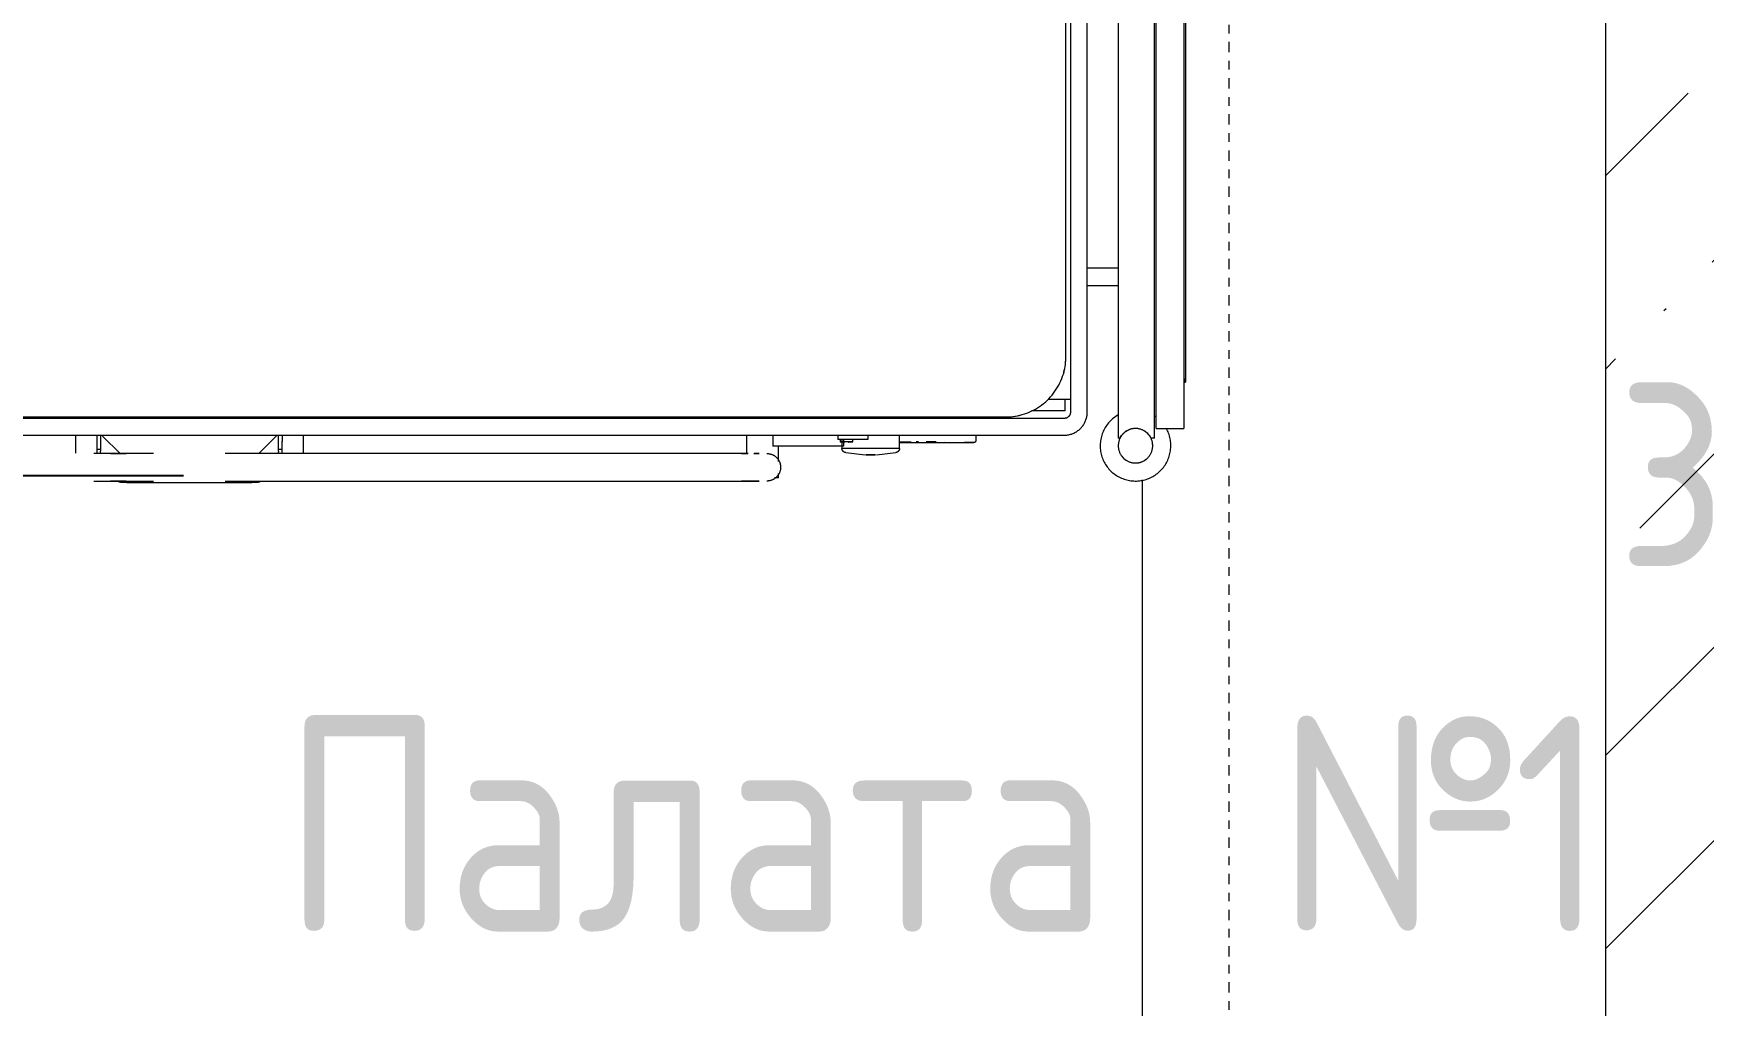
# Model space of a CAD drawing. Header units: millimetres. Extents: x -174154 to -170572, y -111302 to -109817.
# Drawn here: x -173990.53 to -173971.14, y -110599.41 to -110588.12 of the extents above; entities that cross this region are included whole.
import ezdxf

# ---------------------------------------------------------------- set-up
doc = ezdxf.new("R2010")
doc.units = ezdxf.units.MM
doc.linetypes.add('ACAD_ISO02W100', pattern=[15, 12, -3])
doc.linetypes.add('ADSK_Линия сетки', pattern=[21, 12, -3, 3, -3])
doc.layers.get('Defpoints').update_dxf_attribs({"color": 70})
for name, color, linetype, lineweight in [('!Подложка', 252, 'ACAD_ISO02W100', 25), ('Марки помещений', 7, 'Continuous', 18), ('Оси', 7, 'Continuous', 9), ('Перекрытия', 7, 'Continuous', 18), ('Размеры', 7, 'Continuous', 9), ('Специальное оборудование', 7, 'Continuous', 18), ('Стены разрез', 7, 'Continuous', 40)]:
    doc.layers.add(name, color=color, linetype=linetype, lineweight=lineweight)
doc.styles.add('GOST Common', font='GOST Common.ttf', dxfattribs={"width": 0.9, "height": 250})
doc.dimstyles.new('ADSK_Проверочный', dxfattribs={"dimscale": 304.8, "dimtxt": 251.4287490705518, "dimasz": 0.4639107611548557, "dimexe": 0.4921259842519685, "dimexo": 0.4921259842519685, "dimgap": 0.1640419947506562, "dimtad": 1, "dimdec": 0, "dimdsep": 46, "dimtxsty": 'GOST Common', "dimblk1": 'OBLIQUE', "dimblk2": 'OBLIQUE', "dimsah": 1, "dimcen": 0.09, "dimazin": 0, "dimtfac": 1, "dimtdec": 4, "dimtix": 1, "dimtmove": 0, "dimatfit": 3, "dimfxl": 1, "dimtvp": 1, "dimtolj": 1, "dimtzin": 0, "dimarcsym": 2})

# ---------------------------------------------------------------- blocks, each defined once
blk = doc.blocks.new('Medical_All_ARJO_Enterprise-8000_Patient-Bed - Citadel-V11-В_АР_ПЭ_02 Этаж')
at = {"layer": 'Специальное оборудование'}
for p, q in [((-784.3059487952299, 510.5919744374543), (-784.3059487952299, 505.7002009607925)), ((-784.2419494709152, 510.5919744374445), (-784.1882436161899, 510.5919744374445)), ((-784.18824361619, 510.5919744374445), (-779.6014472363888, 510.5919744374445)), ((-741.3912284480075, 514.4575834274287), (-761.7204498810215, 514.4575834274287)), ((-761.7204498810215, 514.4575834274287), (-741.390050440329, 514.4575834274287)), ((-141.6566232634253, 514.457583427443), (-741.3900504403134, 514.457583427443)), ((-180.3008005576133, 515.9550463456553), (-177.583756780616, 515.9550463456553)), ((-177.5837567806162, 515.9550463456553), (-172.9221117669278, 515.9550463456553)), ((-27.7137820226365, 515.9550463456633), (-172.9221117669145, 515.9550463456633)), ((-172.9221117669278, 515.9550463456552), (-172.9221117669278, 514.8064161324413)), ((-42.15551620254607, 514.4575834274342), (-58.54771662896428, 514.4575834274342)), ((-27.71378202266032, 514.8064161324413), (-27.71378202266032, 515.9550463456552)), ((-27.71378202266041, 515.9550463456553), (-23.05213700897246, 515.9550463456553)), ((-8.849179640214588, 514.4575834274287), (-26.90117851167967, 514.4575834274287)), ((-26.70614084069273, 514.4575834274287), (-8.793747241207601, 514.4575834274287)), ((-23.05213700897238, 515.9550463456553), (-20.33509323197536, 515.9550463456553)), ((-784.3059487952299, 491.843466767156), (-784.3059487952299, 473.7633090515771)), ((-976.6732860313695, 468.7663987074069), (-976.6732860313699, 468.7663987074066)), ((-955.7398731842816, 468.7663987074069), (-967.4172022396165, 468.7663987074069)), ((-967.417202239617, 468.7663987074066), (-955.7398731842821, 468.7663987074066)), ((-966.4230721944496, 469.6968793869202), (-966.4230721944496, 468.7663987074159)), ((-964.8489469342853, 469.6968793869202), (-962.1148955409998, 469.6968793869202)), ((-955.7241347982215, 468.7663987074066), (-955.7241347982216, 468.7663987074064)), ((-938.4733891487133, 469.6968793869025), (-955.1490452906852, 469.6968793869021)), ((-938.4733891487134, 469.6968793869023), (-954.9018006492552, 469.6968793869021)), ((-944.3950802476483, 468.7663987074066), (-946.6742358120255, 468.7663987074066)), ((-946.6742358120257, 468.7663987074064), (-944.3950802476485, 468.7663987074064)), ((-944.1942771412367, 468.7663987074069), (-946.4440535456642, 468.7663987074069)), ((-946.4440535456649, 468.7663987074066), (-944.1942771412373, 468.7663987074066)), ((-938.4733891486987, 469.6968793869202), (-935.5626166272897, 469.6968793869202)), ((-938.4733891487135, 469.6968793869021), (-924.6072207111778, 469.6968793869021)), ((-924.6072207111777, 469.6968793869025), (-938.4733891487133, 469.6968793869025)), ((-938.4733891487135, 469.6968793869021), (-924.5693274581116, 469.6968793869021)), ((-924.5693274581115, 469.6968793869023), (-938.4733891487134, 469.6968793869023)), ((-924.6072207111777, 468.7663987074069), (-938.4733891487133, 468.7663987074069)), ((-924.5693274581115, 468.7663987074066), (-938.4733891487134, 468.7663987074066)), ((-924.859438990025, 476.4933884143981), (-924.859438990025, 460.8720739960234)), ((-924.8594389900368, 476.4933884143836), (-908.1264711041575, 476.4933884143836)), ((-897.9201035520786, 483.8392138481242), (-920.3982685182078, 481.3771038322988)), ((-908.126470993381, 476.4933884143836), (-891.3935032182783, 476.4933884143836)), ((-891.3935029826055, 483.8392138481172), (-897.045704876135, 483.8392138481172)), ((-897.045704876135, 483.8392138481172), (-891.3935029826055, 483.8392138481172)), ((-891.3935029826055, 483.8392138481172), (-885.741301089076, 483.8392138481172)), ((-885.741301089076, 483.8392138481172), (-891.3935029826055, 483.8392138481172)), ((-891.3935029798848, 476.4933884143836), (-874.6605353323991, 476.4933884143836)), ((-887.8918846901086, 466.0040140151984), (-870.2501949968703, 466.0040140151984)), ((-887.8918846901086, 460.8490638161372), (-887.8918846901086, 466.0040140151984)), ((-862.3887374469729, 481.3771038322901), (-884.8669024131021, 483.8392138481242)), ((-874.6605349454019, 476.4933884143836), (-862.4111526785169, 476.4933884143836)), ((-870.5431504301696, 468.9841568470211), (-870.5431504301696, 466.0040140152136)), ((-870.5431504301919, 468.9841568470008), (-855.8129009594348, 468.9841568470008)), ((-865.0842602458849, 468.9841568470008), (-870.5431504301919, 468.9841568470008)), ((-870.25019499687, 466.0040140151984), (-853.230321317446, 466.0040140151984)), ((-865.778554311966, 469.6968793869202), (-865.6889094506091, 469.6968793869202)), ((-862.4111521022844, 476.4933884143836), (-857.9275674465197, 476.4933884143836)), ((-855.8129009594348, 468.9841568470008), (-861.2717911437417, 468.9841568470008)), ((-859.5972496980826, 473.7633090515685), (-815.1241431545966, 473.7633090515685)), ((-859.5972496980825, 466.0040140151994), (-859.5972496980825, 473.7633090515685)), ((-857.9275674464975, 466.0040140152136), (-857.9275674464975, 476.4933884143981)), ((-855.8129009594161, 466.0040140152136), (-855.8129009594161, 468.9841568470211)), ((-853.1774324313806, 460.8274560629268), (-853.1774324313806, 466.0040140152136)), ((-815.1241431545972, 473.7633090515685), (-809.8814798874056, 473.7633090515685)), ((-809.8814798874051, 473.7633090515685), (-777.7797898087586, 473.7633090515685)), ((-777.779789808759, 460.7805253597166), (-777.779789808759, 473.7633090515685)), ((-755.8434562922226, 482.4568927288051), (-761.7204498810215, 482.4568927288051)), ((-761.7204498810215, 482.4568927288051), (-755.9088193544021, 482.4568927288051)), ((-748.9340174764775, 482.4568927288051), (-741.3912284480076, 482.4568927288051)), ((-741.390050440329, 482.4568927288051), (-748.8693771878013, 482.4568927288051)), ((-747.1008585821855, 460.7614294866177), (-747.1008585821855, 482.4568927288122)), ((-741.3900504403134, 482.4568927288122), (-141.6566232634253, 482.4568927288122)), ((-232.3223149980241, 475.2623252897304), (-232.3223149980241, 482.0734604891921)), ((-232.3223149980244, 472.4277652440405), (-232.3223149980244, 475.2623252897306)), ((-232.3223149980241, 463.2164739659447), (-232.3223149980241, 472.4277652440403)), ((-207.9221117669275, 482.0734604891923), (-207.9221117669275, 475.2623252897307)), ((-203.7400550812533, 477.3417164297322), (-207.9221117669065, 477.3417164297322)), ((-207.9221117669278, 475.2623252897306), (-207.9221117669278, 472.4277652440405)), ((-207.9221117669275, 472.4277652440405), (-207.9221117669275, 467.9815515870342)), ((-207.9221117669278, 462.07721185833), (-207.9221117669278, 468.4081224797379)), ((-203.7400550812533, 479.6497309550512), (-203.7400550812533, 476.4280917830803)), ((-203.7400550812759, 476.8009238390796), (-203.7400550812759, 470.4063280069524)), ((-203.7400550812759, 470.4063280069523), (-203.7400550812759, 462.0772118583301)), ((-180.8029750744015, 482.4568927287942), (-201.2260808668493, 462.3709940836144)), ((-58.54771662896428, 482.4568927288122), (-42.15551620254607, 482.4568927288122)), ((-26.90117851167885, 482.4568927288051), (-8.849179640213027, 482.4568927288051)), ((-8.793747241207669, 482.4568927288051), (-26.70614084069259, 482.4568927288051)), ((0.5901870772608074, 462.3709940836137), (-19.83291871519542, 482.4568927288022)), ((3.104161291702281, 476.4280917830803), (3.104161291702281, 479.6497309550425)), ((7.286217977355546, 477.3417164297322), (3.104161291702281, 477.3417164297322)), ((3.104161291688745, 470.4063280069522), (3.104161291688745, 476.8009238390797)), ((3.104161291688745, 462.07721185833), (3.104161291688745, 470.4063280069522)), ((7.286217977340927, 475.2623252897304), (7.286217977340927, 482.0734604891921)), ((7.286217977340656, 472.4277652440405), (7.286217977340656, 475.2623252897306)), ((7.286217977340927, 463.2164739659447), (7.286217977340927, 472.4277652440403)), ((31.68642120843725, 482.0734604891923), (31.68642120843725, 475.2623252897307)), ((31.68642120843698, 475.2623252897306), (31.68642120843698, 472.4277652440405)), ((31.68642120843725, 472.4277652440405), (31.68642120843725, 463.2164739659448)), ((-1222.852240821317, 453.4375190734914), (-1254.85224082131, 453.4375190734914)), ((-1254.852240821338, 387.2318785146137), (-1254.852240821338, 453.4375190734858)), ((-1222.852240821338, 453.4375190734858), (-1222.852240821338, 387.231878514614)), ((-1220.693965882675, 464.4726514816385), (-1220.693965882666, -461.4300522533461)), ((-1220.693965882691, 464.4726514816284), (-1216.684868080073, 464.4726514816284)), ((-1180.928429325434, 464.4726514816284), (-1178.871644628502, 464.4726514816284)), ((-1178.871644628483, -461.4300522533461), (-1178.871644628492, 464.4726514816385)), ((7.479813300560068, 461.2295685198887), (-1116.002062768345, 461.2295685198887)), ((-232.3223149980244, 460.9910493039091), (-232.3223149980244, 463.2164739659449)), ((-201.2260808668493, 462.3709940836143), (-202.3925709061497, 461.0008788447363)), ((785.7819392196618, 461.2295685198973), (1.733594831346863, 461.2295685198887)), ((7.286217977340656, 461.2295685198791), (7.286217977340656, 463.2164739659449)), ((31.68642120843698, 463.2164739659449), (31.68642120843698, 460.9910493039006)), ((-1222.32096906043, 439.8506443731053), (-1220.959044118266, 438.9371882602549)), ((-1142.758976349522, 434.4726549387116), (-1142.758976349531, -431.5273510217552)), ((-1123.24514918716, -431.5273510217552), (-1123.245149187152, 434.4726549387116)), ((-1117.32096828247, 432.7499866485614), (-1117.32096828247, 419.4726645946586)), ((-1117.320968282499, 432.7499866485609), (-1104.976325260351, 432.7499866485609)), ((-1116.002062768336, 441.7157413575182), (7.479813300568731, 441.7157413575182)), ((-1104.976325260351, 432.7499866485609), (-1080.48007701035, 432.7499866485609)), ((-1080.48007701035, 432.7499866485609), (-1077.953612265581, 432.7499866485609)), ((-88.81389783994874, 440.0618254533352), (-1047.989697186688, 440.0618254533352)), ((-1004.47338485619, 441.9542605735086), (-1004.47338485619, 440.0618254533438)), ((-924.8594389900163, 441.9542605735086), (-924.8594389900163, 440.0618254533438)), ((-887.8918846901086, 440.4814472320875), (-887.8918846901086, 441.9542605734918)), ((-853.1774324313719, 439.7831122572763), (-853.1774324313719, 441.9542605735086)), ((-207.9221117669278, 440.0192542674079), (-207.9221117669278, 442.0296479477686)), ((-203.7400550812759, 442.0268436681424), (-203.7400550812759, 440.0203092367436)), ((1.733594831355526, 441.7157413575182), (785.7819392196704, 441.7157413575268)), ((3.104161291688745, 439.9683039231307), (3.104161291688745, 441.6347776396452)), ((7.286217977340656, 441.6347776396453), (7.286217977340656, 439.9683039231308)), ((729.0108506033534, 440.0618254533352), (42.34250752896389, 440.0618254533352)), ((-1097.545912405532, 419.4726645946503), (-1123.24928057969, 419.4726645946503)), ((-1254.85224082131, 399.6349450247717), (-1256.852240821309, 399.6349450247717)), ((-1256.852240821338, 384.6349450247641), (-1256.852240821338, 399.6349450247642)), ((-1256.852240821338, 399.6349450247642), (-1256.852240821338, 395.2415467425625)), ((-1256.852240821339, -380.365054975236), (-1256.852240821338, 384.6349450247642)), ((-1254.852240821339, -387.2318785145262), (-1254.852240821338, 387.2318785146114)), ((-1222.852240821338, 387.2318785146575), (-1222.852240821339, -387.2318785144801)), ((-1117.989697186689, 370.0618254533338), (-1117.989697186698, -368.1182834874502)), ((-1142.520457133549, 287.2392910623041), (-1178.871644628483, 287.2392910623041)), ((-1178.871644628483, 267.2392910623086), (-1142.520457133549, 267.2392910623086))]:
    blk.add_line(p, q, dxfattribs=at)
at = {"layer": 'Специальное оборудование', "flags": 128}
for points in [[(-1157.806647083382, 473.4375000000039), (-1157.839442711575, 475.0770627664182), (-1157.937777130149, 476.7140025821588), (-1158.10149302502, 478.345700692714), (-1158.330328485671, 479.9695467291915), (-1158.623917424169, 481.5829428843298), (-1158.981790160864, 483.1833080684477), (-1159.403374175707, 484.7680820386499), (-1159.887995024209, 486.3347294946643), (-1160.434877416396, 487.8807441347418), (-1161.04314645709, 489.4036526652714), (-1161.7118290456, 490.9010187574633), (-1162.439855432424, 492.3704469449957), (-1163.226060930647, 493.8095864562291), (-1164.069187779174, 495.2161349749429), (-1164.967887154933, 496.587842323566), (-1165.9207213306, 497.9225140629378), (-1166.926165974787, 499.2180150030076), (-1167.98261259052, 500.4722726186219), (-1169.088371088593, 501.6832803651505), (-1170.241672491279, 502.8491008885381), (-1171.440671762385, 503.9678691246609), (-1172.683450758819, 505.0377952829626), (-1173.968021299315, 506.0571677098593), (-1175.292328345032, 507.0243556269112), (-1176.654253287197, 507.9378117397702), (-1178.051617336443, 508.7960747135279), (-1179.482185008364, 509.5977715104954), (-1180.943667699865, 510.3416195868296), (-1182.433727350409, 511.0264289442808), (-1183.949980182409, 511.6511040339684), (-1185.490000514779, 512.2146455090051), (-1187.051324643528, 512.716151823234), (-1188.631454783103, 513.1548206735553), (-1190.227863062356, 513.5299502833751), (-1191.837995568594, 513.8409405253221), (-1193.459276433268, 514.0872938813867), (-1195.089111952864, 514.2686162387334), (-1196.724894738236, 514.3846175202756), (-1198.364007885856, 514.4351121486975), (-1200.003829164369, 514.420019343376), (-1201.641735209524, 514.3393632495798), (-1203.275105721056, 514.1932728998418), (-1204.901327654584, 513.9819820075636), (-1206.517799401905, 513.7058285931158), (-1208.121934953076, 513.3652544430183), (-1209.71116803339, 512.9608044032881), (-1211.282956208957, 512.4931255077045), (-1212.834784953981, 511.9629659427275), (-1214.364171673508, 511.3711738505739), (-1215.868669675061, 510.718695972333), (-1217.345872082743, 510.0065761334513), (-1218.793415687849, 509.2359535737261), (-1220.208984729402, 508.4080611248921), (-1221.590314598883, 507.5242232382353), (-1222.935195463198, 506.5858538658553), (-1224.241475799836, 505.5944541985555), (-1225.50706583894, 504.5516102643213), (-1226.729940906398, 503.4589903909977), (-1227.90814466299, 502.3183425372731), (-1229.039792234031, 501.1314914964221), (-1230.123073224811, 499.9003359769123), (-1231.156254616839, 498.6268455649371), (-1232.137683540292, 497.3130575734963), (-1233.065789918242, 495.9610737831231), (-1233.939088978465, 494.5730570794686), (-1234.756183628782, 493.1512279931687), (-1235.515766692037, 491.6978611474509), (-1236.216622997365, 490.2152816192245), (-1236.85763132419, 488.7058612194836), (-1237.437766195937, 487.1720146988718), (-1237.956099520568, 485.6161958846099), (-1238.411802075313, 484.0408937549115), (-1238.804144833322, 482.4486284571428), (-1239.132500129862, 480.8419472761257), (-1239.396342666503, 479.2234205589886), (-1239.595250351479, 477.595637603225), (-1239.72890497492, 475.9612025143114), (-1239.797092717945, 474.3227300397439), (-1239.806650322089, 473.4375000000039)], [(-770.7531145745012, 482.4568927288122), (-771.3929577317731, 482.4696912984846), (-772.0317772764917, 482.5080665325025), (-772.6685512336497, 482.5719570386845), (-773.3022609007603, 482.6612606058519), (-773.9318924775359, 482.7758343673506), (-774.5564386877822, 482.9154950295971), (-775.174900390764, 483.0800191653182), (-775.7862881796993, 483.2691435710101), (-776.389623964565, 483.4825656879574), (-776.9839425367954, 483.7199440863005), (-777.5682931134611, 483.9808990112508), (-778.1417408582887, 484.2650129905708), (-778.7033683772133, 484.5718315025301), (-779.252277186028, 484.9008637029419), (-779.7875891477114, 485.2515832104844), (-780.30844787734, 485.6234289487558), (-780.8140201120365, 486.0158060439102), (-781.3034970440915, 486.4280867762816), (-781.7760956148164, 486.8596115846518), (-782.231059767326, 487.3096901213878), (-782.6676616560225, 487.7776023568448), (-783.0852028110328, 488.2625997312423), (-783.4830152555547, 488.7639063522547), (-783.8604625745597, 489.2807202362364), (-784.2169409328528, 489.8122145912124), (-784.5518800411025, 490.3575391395862), (-784.8647440681783, 490.9158214784214), (-785.155032498391, 491.4861684750662), (-785.4222809321742, 492.0676676959922), (-785.6660618290346, 492.6593888664995), (-785.8859851915424, 493.2603853589313), (-786.0816991892461, 493.8696957071112), (-786.2528907214845, 494.4863451444738), (-786.3992859183309, 495.1093471634362), (-786.5206505787032, 495.7377050936904), (-786.6167905450191, 496.3704136965819), (-786.6875520138656, 497.0064607733233), (-786.7328217819753, 497.6448287842622), (-786.7525274273678, 498.2844964767592), (-786.7466374252168, 498.9244405189833), (-786.7151611982855, 499.5636371369561), (-786.65814910181, 500.2010637524616), (-786.5756923429769, 500.835700618886), (-786.4679228350228, 501.4665324526221), (-786.3350129861611, 502.0925500573094), (-786.1771754238067, 502.7127519383107), (-785.9946626543731, 503.3261459049402), (-785.7877666593897, 503.9317506576861), (-785.5568184282744, 504.5285973581433), (-785.3021874289504, 505.1157311789079), (-785.0242810166964, 505.692212831113), (-784.7235437824933, 506.2571200670841), (-784.4004568417554, 506.8095491557676), (-784.0555370646703, 507.3486163284535), (-783.689336249288, 507.8734591926709), (-783.3024402388187, 508.3832381117862), (-782.8954679843212, 508.8771375482789), (-782.469070554615, 509.3543673684138), (-782.0239300945973, 509.814164106294), (-781.5607587340681, 510.2557921851962), (-781.0802974483805, 510.6785450944305), (-780.583314873117, 511.0817465195077), (-780.0706060743773, 511.4647514241568), (-779.5429912768594, 511.8269470822374), (-779.0013145516849, 512.1677540579677), (-778.4464424660806, 512.486627132894), (-777.8792626969974, 512.7830561781007), (-777.3006826110898, 513.0565669703633), (-776.7116278130499, 513.3067219507528), (-776.1130406649218, 513.5331209246623), (-775.5058787784294, 513.7354017020403), (-774.891113483092, 513.9132406767861), (-774.2697282722233, 514.0663533444815), (-773.6427172296123, 514.1944947575151), (-773.0110834391553, 514.2974599169592), (-772.3758373802024, 514.3750841005312), (-771.7379953109152, 514.4272431261031), (-771.0985776425539, 514.453853550342), (-770.7531145745012, 514.457583427443)], [(-183.0246747328172, 515.1002856913561), (-181.6894195701683, 515.7392832685676), (-180.3008005576135, 515.9550463456553)], [(10.51429136058644, 514.4575834274342), (7.310514254721625, 514.4575834274342), (4.118442960248899, 514.4575834274342), (0.9431841103331181, 514.4575834274342), (-2.210182558235897, 514.4575834274342), (-5.336612331476045, 514.4575834274342), (-8.431103588674388, 514.4575834274342), (-11.48870580395226, 514.4575834274342), (-14.50452746600893, 514.4575834274342), (-17.47374390354321, 514.4575834274342), (-20.39160500363582, 514.4575834274342), (-23.25344281097305, 514.4575834274342), (-26.05467899555833, 514.4575834274342), (-28.79083217706964, 514.4575834274342), (-31.45752509408953, 514.4575834274342), (-34.05049160682502, 514.4575834274342), (-36.56558352196856, 514.4575834274342), (-38.99877722901029, 514.4575834274342), (-41.34618013705149, 514.4575834274342), (-42.15551620254607, 514.4575834274342)], [(-20.33509323197543, 515.9550463456553), (-18.94647421942063, 515.7392832685678), (-17.61121905677167, 515.1002856913561)], [(-1178.806667776223, 473.4375000000039), (-1178.822665627745, 474.2372859210013), (-1178.87063358917, 475.0357923551416), (-1178.950494921983, 475.8317418624637), (-1179.062121865087, 476.6238610935416), (-1179.205335839198, 477.4108828265911), (-1179.379907732493, 478.1915479947356), (-1179.585558267197, 478.964607700226), (-1179.82195844631, 479.7288252124514), (-1180.088730079991, 480.4829779464155), (-1180.38544639052, 481.2258594186201), (-1180.711632695112, 481.9562811771755), (-1181.066767165235, 482.6730747031079), (-1181.450281661515, 483.3750932796478), (-1181.86156264257, 484.0612138268579), (-1182.299952146568, 484.7303386982138), (-1182.764748843818, 485.3813974366593), (-1183.255209158734, 486.0133484871046), (-1183.770548459474, 486.6251808626725), (-1184.309942313066, 487.2159157620866), (-1184.872527804422, 487.7846081355141), (-1185.457404916757, 488.330348196491), (-1186.063637971457, 488.852262877313), (-1186.690257124973, 489.3495172258386), (-1187.336259920313, 489.8213157411927), (-1188.000612890821, 490.2669036463782), (-1188.682253213467, 490.6855680958201), (-1189.380090409134, 491.0766393156937), (-1190.093008087182, 491.4394916754868), (-1190.819865731408, 491.7735446888114), (-1191.559500524634, 492.0782639421225), (-1192.310729208957, 492.3531619496029), (-1193.072349978752, 492.5977989330957), (-1193.843144403265, 492.8117835256046), (-1194.621879375825, 492.9947733974245), (-1195.407309086596, 493.1464758038214), (-1196.198177015613, 493.2666480532814), (-1196.993217942872, 493.355097895844), (-1197.791159972509, 493.4116838306365), (-1198.590726567493, 493.4363153322367), (-1199.390638591824, 493.4289529954908), (-1200.189616356911, 493.3896085985628), (-1200.986381668772, 493.3183450841007), (-1201.779659872873, 493.2152764585303), (-1202.568181893312, 493.0805676096568), (-1203.350686263057, 492.9144340429048), (-1204.125921142055, 492.7171415365498), (-1204.89264631987, 492.4890057164989), (-1205.64963519977, 492.2303915513973), (-1206.395676761033, 491.9417127687631), (-1207.129577496306, 491.6234311930529), (-1207.850163320981, 491.2760560068948), (-1208.556281451444, 490.9001429364696), (-1209.246802249314, 490.4962933625197), (-1209.920621028627, 490.0651533582087), (-1210.576659823084, 489.6074126555555), (-1211.213869110527, 489.1238035420616), (-1211.831229492071, 488.6150996891267), (-1212.427753322777, 488.0821149144101), (-1213.002486291761, 487.5257018798428), (-1213.554508948895, 486.9467507275959), (-1214.082938175675, 486.3461876560071), (-1214.586928598066, 485.7249734378628), (-1215.065673938906, 485.0841018834194), (-1215.518408307775, 484.4245982504349), (-1215.944407426257, 483.74751760404), (-1216.342989786648, 483.0539431288259), (-1216.713517742189, 482.3449843960059), (-1217.055398527195, 481.6217755883097), (-1217.368085205341, 480.8854736855666), (-1217.651077544643, 480.1372566137382), (-1217.90392281774, 479.3783213605399), (-1218.126216526106, 478.6098820604548), (-1218.317603047243, 477.8331680524773), (-1218.477776203546, 477.0494219132974), (-1218.606479752138, 476.2598974695636), (-1218.703507794792, 475.465857791954), (-1218.768705107321, 474.6685731745634), (-1218.801967387956, 473.869319102717), (-1218.806629629248, 473.4375000000039)], [(-1239.806650322089, 473.4375000000039), (-1239.773854693896, 471.7979372336069), (-1239.675520275322, 470.1609974178664), (-1239.511804380451, 468.5292993073111), (-1239.282968919809, 466.9054532708336), (-1238.989379981302, 465.2920571156953), (-1238.631507244608, 463.6916919315688), (-1238.209923229773, 462.1069179613579), (-1237.725302381262, 460.5402705053522), (-1237.178419989084, 458.9942558652747), (-1236.570150948372, 457.4713473347451), (-1235.901468359862, 455.9739812425618), (-1235.173441973038, 454.5045530550294)], [(-1218.806629629248, 473.4375000000039), (-1218.790631777727, 472.6377140790152), (-1218.742663816302, 471.8392076448749), (-1218.662802483488, 471.0432581375615), (-1218.551175540384, 470.2511389064836), (-1218.407961566273, 469.4641171734254), (-1218.233389672979, 468.6834520052809), (-1218.027739138274, 467.9103922997905), (-1217.791338959162, 467.1461747875737), (-1217.52456732548, 466.3920220536096), (-1217.227851014951, 465.649140581405), (-1216.901664710368, 464.918718822841), (-1216.546530240237, 464.2019252969172), (-1216.163015743956, 463.4999067203687), (-1215.751734762901, 462.8137861731673), (-1215.313345258903, 462.1446613018114), (-1214.848548561662, 461.4936025633659), (-1214.358088246737, 460.8616515129119), (-1213.842748945998, 460.249819137344), (-1213.303355092405, 459.6590842379299), (-1212.740769601049, 459.0903918645024), (-1212.155892488714, 458.5446518035342), (-1211.549659434023, 458.0227371227035), (-1210.923040280506, 457.5254827741779), (-1210.277037485159, 457.0536842588324), (-1209.61268451465, 456.6080963536382), (-1208.931044191996, 456.1894319041963), (-1208.233206996328, 455.7983606843227), (-1207.52028931828, 455.4355083245296), (-1206.793431674055, 455.101455311205), (-1206.053796880837, 454.796736057894), (-1205.302568196505, 454.5218380504136), (-1204.54094742671, 454.2772010669294), (-1203.770153002198, 454.0632164744206), (-1202.991418029646, 453.880226602592), (-1202.205988318867, 453.7285241962038), (-1201.41512038985, 453.6083519467438), (-1200.620079462591, 453.5199021041725), (-1199.822137432954, 453.4633161693886), (-1199.02257083797, 453.4386846677884), (-1198.222658813639, 453.4460470045343), (-1197.423681048551, 453.4853914014623), (-1196.626915736691, 453.5566549159158), (-1195.833637532589, 453.6597235414862), (-1195.045115512151, 453.7944323903683), (-1194.262611142405, 453.9605659571204), (-1193.487376263407, 454.1578584634754), (-1192.720651085601, 454.3859942835262), (-1191.963662205693, 454.6446084486105), (-1191.217620644438, 454.9332872312534), (-1190.483719909156, 455.2515688069723), (-1189.763134084481, 455.5989439931303), (-1189.057015954028, 455.9748570635468), (-1188.366495156148, 456.3787066374968), (-1187.692676376844, 456.8098466418164), (-1187.036637582404, 457.2675873444696), (-1186.399428294944, 457.7511964579635), (-1185.782067913409, 458.2599003108897), (-1185.185544082703, 458.7928850856064), (-1184.61081111371, 459.3492981201737), (-1184.058788456585, 459.9282492724205), (-1183.530359229796, 460.528812344018), (-1183.026368807414, 461.1500265621537), (-1182.547623466574, 461.7908981166057), (-1182.094889097696, 462.4504017495902), (-1181.668889979214, 463.1274823959852), (-1181.270307618823, 463.8210568711992), (-1180.899779663282, 464.5300156040192), (-1180.557898878277, 465.2532244117068), (-1180.24521220013, 465.9895263144586), (-1179.962219860828, 466.7377433862783), (-1179.70937458774, 467.4966786394853), (-1179.487080879365, 468.2651179395531), (-1179.295694358228, 469.0418319475478), (-1179.135521201925, 469.8255780867278), (-1179.006817653333, 470.6151025304616), (-1178.909789610688, 471.4091422080712), (-1178.84459229815, 472.2064268254531), (-1178.811330017524, 473.0056808973081), (-1178.806667776223, 473.4375000000039)], [(-1178.819881717613, 437.6390464262904), (-1177.404312676069, 438.4669388751244), (-1176.022982806579, 439.3507767617811), (-1174.678101942264, 440.2891461341698), (-1173.371821605626, 441.280545801461), (-1172.106231566531, 442.3233897356952), (-1170.883356499065, 443.4160096090275), (-1169.705152742473, 444.5566574627347), (-1168.573505171431, 445.7435085035944), (-1167.490224180651, 446.9746640231128), (-1166.457042788624, 448.2481544350881), (-1165.475613865171, 449.5619424265288), (-1164.547507487229, 450.913926216902), (-1163.674208426989, 452.3019429205565), (-1162.857113776681, 453.7237720068564), (-1162.097530713426, 455.1771388525742), (-1161.396674408106, 456.659718380792), (-1160.755666081273, 458.1691387805416), (-1160.175531209534, 459.7029853011533), (-1159.657197884904, 461.2588041154153), (-1159.20149533015, 462.834106245105), (-1158.809152572157, 464.4263715428737), (-1158.480797275609, 466.0330527238994), (-1158.216954738969, 467.6515794410279), (-1158.018047053992, 469.2793623968001), (-1157.884392430551, 470.9137974857051), (-1157.816204687526, 472.5522699602726), (-1157.806647083382, 473.4375000000039)], [(-1013.448470780523, 460.9272155815273), (-1013.472818625312, 462.4394182025949), (-1013.40112758997, 465.4384120961126), (-1013.256322613563, 467.848931574855)], [(-1013.256322613563, 467.848931574855), (-1013.248646991177, 467.9285571456988), (-1013.237793334916, 468.0078120815659), (-1013.223779008306, 468.0865695914326), (-1013.206626431285, 468.1647036801218), (-1013.186363044305, 468.2420893497253), (-1013.163021264476, 468.3186027996914), (-1013.136638433655, 468.3941216248247), (-1013.107256758746, 468.4685250111211), (-1013.074923244179, 468.5416939290287), (-1013.039689616653, 468.6135113238855), (-1013.00161224247, 468.683862303177), (-1012.960752037305, 468.7526343203558), (-1012.917174368764, 468.8197173548393), (-1012.870948951822, 468.8850040881192), (-1012.822149737295, 468.9483900753131), (-1012.77085479351, 469.0097739123943), (-1012.717146181438, 469.069057398301), (-1012.661109823388, 469.1261456920996), (-1012.602835365599, 469.1809474646982), (-1012.542416034753, 469.233375044974), (-1012.479948488903, 469.2833445599556), (-1012.415532662791, 469.3307760690911), (-1012.349271608004, 469.3755936920777), (-1012.281271328086, 469.4177257302816), (-1012.211640608977, 469.4571047814354), (-1012.140490844994, 469.4936678474481), (-1012.067935860564, 469.5273564352246), (-1011.994091728186, 469.5581166501994), (-1011.919076582715, 469.5858992826019), (-1011.843010432388, 469.6106598861248), (-1011.766014966825, 469.6323588491247), (-1011.688213362335, 469.6509614578442), (-1011.609730084905, 469.6664379521058), (-1011.530690691019, 469.6787635728109), (-1011.45122162684, 469.6879186015989), (-1011.37145002595, 469.6938883923801), (-1011.291503505859, 469.69666339476), (-1011.262110956755, 469.6968793869115)], [(-938.4733891486987, 469.6968793869202), (-941.3841616700992, 469.6968793869202), (-944.2902775763949, 469.6968793869202), (-947.1870877020788, 469.6968793869202), (-950.0699577689007, 469.6968793869202), (-952.9342757997396, 469.6968793869202), (-955.7754594967398, 469.6968793869202), (-958.5889635721139, 469.6968793869202), (-961.3702870195001, 469.6968793869202), (-964.1149803147079, 469.6968793869202), (-966.8186525339587, 469.6968793869202), (-969.4769783784618, 469.6968793869202), (-972.0857050939352, 469.6968793869202), (-974.6406592741563, 469.6968793869202), (-977.1377535374438, 469.6968793869202), (-979.572993065668, 469.6968793869202), (-981.9424819950639, 469.6968793869202), (-984.2424296488246, 469.6968793869202), (-986.4691566013217, 469.6968793869202), (-988.619100564459, 469.6968793869202), (-990.688822086498, 469.6968793869202), (-992.6750100545399, 469.6968793869202), (-994.5744869915299, 469.6968793869202), (-996.3842141395645, 469.6968793869202), (-998.1012963212638, 469.6968793869202), (-999.7229865714278, 469.6968793869202), (-1001.246690531606, 469.6968793869202), (-1002.669970600483, 469.6968793869202), (-1003.99054983359, 469.6968793869202), (-1005.20631558584, 469.6968793869202), (-1006.315322891401, 469.6968793869202), (-1007.315797575138, 469.6968793869202), (-1008.206139090989, 469.6968793869202), (-1008.984923082466, 469.6968793869202), (-1009.6509036613, 469.6968793869115), (-1010.203015400654, 469.6968793869115), (-1010.640375039502, 469.6968793869115), (-1010.962282895715, 469.6968793869115), (-1011.168223985423, 469.6968793869115), (-1011.257868846788, 469.6968793869115), (-1011.262110956755, 469.6968793869115)], [(-1011.262110956755, 469.6968793869115), (-1011.203887743019, 469.6968793869115), (-1011.029311246552, 469.6968793869115), (-1010.738660752498, 469.6968793869115), (-1010.332401239655, 469.6968793869115), (-1009.811182636557, 469.6968793869115), (-1009.175838781803, 469.6968793869202), (-1008.427386090025, 469.6968793869202), (-1007.567021925853, 469.6968793869202), (-1006.59612268844, 469.6968793869202), (-1005.516241609422, 469.6968793869202), (-1004.329106268191, 469.6968793869202), (-1003.036615828035, 469.6968793869202), (-1001.640837997957, 469.6968793869202), (-1000.144005724703, 469.6968793869202)], [(-924.859438990025, 469.6968793869202), (-926.1016980676186, 469.6968793869202), (-928.9800140961771, 469.6968793869202), (-931.8735174996764, 469.6968793869202), (-934.7775792899148, 469.6968793869202), (-937.6875535875317, 469.6968793869202), (-938.4733891486987, 469.6968793869202)], [(-924.859438990025, 476.4933884143981), (-924.8519511216559, 476.6932348523868), (-924.8364775168044, 476.8926219996806), (-924.8130429298996, 477.0912308793667), (-924.7816848513174, 477.2887437595954), (-924.7424534472775, 477.4848446619126), (-924.6954114796583, 477.6792198666907), (-924.640634205577, 477.871558415076), (-924.578209256983, 478.0615526064233), (-924.5082365004741, 478.2488984905416), (-924.430827877544, 478.4332963539965), (-924.3461072254664, 478.6144511995342), (-924.2542100792181, 478.7920732180564), (-924.1552834546272, 478.9658782522165), (-924.0494856131925, 479.1355882510251), (-923.9369858088828, 479.3009317147089), (-923.8179640173945, 479.461644128984), (-923.6926106482034, 479.6174683882834), (-923.5611262399598, 479.7681552070127), (-923.4237211396727, 479.9134635184178), (-923.2806151661727, 480.0531608602067), (-923.1320372585092, 480.187023746415), (-922.9782251096296, 480.3148380249942), (-922.8194247861716, 480.4363992203535), (-922.6558903347496, 480.5515128605324), (-922.4878833756377, 480.6599947882349), (-922.3156726841067, 480.7616714555342), (-922.1395337605347, 480.856380201459), (-921.9597483896199, 480.9439695122022), (-921.7766041896125, 481.0242992635704), (-921.5903941521577, 481.0972409450768), (-921.4014161735955, 481.1626778656083), (-921.209972578361, 481.2205053400332), (-921.0163696354017, 481.2706308567432), (-920.8209170680977, 481.3129742256068), (-920.6239275588722, 481.3474677062595), (-920.4257162489233, 481.3740561164855), (-920.3982685182251, 481.3771038322901)], [(-865.604688672271, 469.6952796002416), (-865.5248379527071, 469.6904827995234), (-865.4452429260624, 469.6824966586203)], [(-862.3887374469556, 481.3771038322901), (-862.190382305622, 481.3516106006911), (-861.9932052846035, 481.3182056709206), (-861.7975218250697, 481.2769424837451), (-861.6036449788139, 481.2278870514638), (-861.411884907431, 481.1711178522903), (-861.2225483861221, 481.1067257048526), (-861.0359383129469, 481.0348136228293), (-860.852353224203, 480.9554966502321), (-860.6720868168801, 480.8689016772925), (-860.4954274787576, 480.7751672374808), (-860.3226578271023, 480.6744432859165), (-860.1540542565066, 480.5668909594225), (-859.9898864967066, 480.4526823187938), (-859.830417181098, 480.3320000734984), (-859.6759014265754, 480.2050372893634), (-859.5265864253777, 480.0719970797676), (-859.3827110496597, 479.9330922806773), (-859.2445054693186, 479.7885451101149), (-859.112190783818, 479.6385868127444), (-858.9859786684123, 479.4834572898346), (-858.8660710355889, 479.3234047155423), (-858.752659711942, 479.1586851398295), (-858.6459261314346, 478.9895620788888), (-858.5460410449999, 478.8163060935348), (-858.453164247485, 478.6391943563958), (-858.3674443219388, 478.4585102084578), (-858.2890184019616, 478.2745427058194), (-858.2180119523074, 478.0875861572301), (-858.1545385681376, 477.8979396533025), (-858.0986997933248, 477.7059065879804), (-858.0505849580054, 477.511794173198), (-858.0102710356406, 477.3159129474053), (-857.977822519917, 477.1185762788007), (-857.9532913215269, 476.9200998639375), (-857.936716685169, 476.7208012227526), (-857.9281251267162, 476.5209991905461), (-857.9275669751557, 476.4933884143981)], [(-42.15551620254607, 482.4568927288122), (-39.83937586094021, 482.4568927288122), (-37.43609994184722, 482.4568927288122), (-34.9495331740711, 482.4568927288122), (-32.38365353398713, 482.4568927288122), (-29.74256588167032, 482.4568927288122), (-27.03049539396468, 482.4568927288122), (-24.25178080510532, 482.4568927288122), (-21.41086746567007, 482.4568927288122), (-18.51230023098392, 482.4568927288122), (-15.56071619028128, 482.4568927288122), (-12.56083724838179, 482.4568927288122), (-9.51746257167854, 482.4568927288122), (-6.435460910428174, 482.4568927288122), (-3.319762809808935, 482.4568927288122), (-0.175352722151888, 482.4568927288122), (2.99273896717134, 482.4568927288122), (6.179443987287868, 482.4568927288122), (9.379664289960123, 482.4568927288122), (10.51429136058644, 482.4568927288122)], [(-1116.002062768345, 461.2295685198887), (-1117.072053927349, 461.2081658429362), (-1118.140333328744, 461.1439920518175), (-1119.205191953389, 461.0371498108954), (-1120.264926254632, 460.8878100449769), (-1121.317840883662, 460.6962116658065), (-1122.362251401677, 460.4626611899444), (-1123.396486974652, 460.1875322483055), (-1124.418893046284, 459.8712649885383), (-1125.427833984972, 459.5143653707622), (-1126.421695700429, 459.1174043582334), (-1127.398888225927, 458.6810170039154), (-1128.357848261899, 458.2059014344642), (-1129.297041676838, 457.6928177334369), (-1130.21496596163, 457.14258672531), (-1131.110152633232, 456.5560886623168), (-1131.981169583942, 455.9342618162522), (-1132.826623372447, 455.278100977411), (-1133.645161453037, 454.588655863163), (-1134.435474339387, 453.8670294386341), (-1135.196297699473, 453.1143761521353), (-1135.926414378225, 452.3319000883891), (-1136.624656344696, 451.520853042178), (-1137.289906560708, 450.6825325157598), (-1137.921100767802, 449.818279643132), (-1138.517229189914, 448.9294770445348), (-1139.077338148734, 448.0175466145254), (-1139.600531589402, 447.0839472472558), (-1140.085972514042, 446.130172502565), (-1140.532884320711, 445.1577482165844), (-1140.940552045852, 444.1682300607136), (-1141.308323508071, 443.1632010529224), (-1141.6356103515, 442.1442690252371), (-1141.921888986984, 441.1130640515407), (-1142.166701429794, 440.071235839804), (-1142.369656032237, 439.0204510929304), (-1142.530428110239, 437.9623908423468), (-1142.648760462784, 436.8987477587602), (-1142.724463783345, 435.8312234442094), (-1142.757416962754, 434.7615257098502), (-1142.758976349522, 434.4726549387116)], [(-1123.245149187152, 434.4726549387116), (-1123.239355490577, 434.7623011420526), (-1123.221983669512, 435.0514839732601), (-1123.193061515178, 435.339740801488), (-1123.152635296841, 435.6266104773044), (-1123.100769687831, 435.9116340704274), (-1123.037547662071, 436.1943556039003), (-1122.963070361292, 436.4743227835888), (-1122.87745693331, 436.7510877217182), (-1122.780844341337, 437.0242076534457), (-1122.673387144902, 437.2932456451244), (-1122.555257252611, 437.5577712933683), (-1122.426643647084, 437.8173614135645), (-1122.287752082648, 438.0716007168996), (-1122.138804756189, 438.3200824747288), (-1121.980039951656, 438.5624091692405), (-1121.811711658862, 438.7981931294196), (-1121.63408916717, 439.0270571512276), (-1121.447456634664, 439.2486351010363), (-1121.252112633608, 439.4625725014159), (-1121.048369672709, 439.6685270981591), (-1120.836553697259, 439.8661694078302), (-1120.617003567613, 440.0551832449136), (-1120.390070517173, 440.2352662275825), (-1120.156117590381, 440.4061302614799), (-1119.915519062025, 440.5675020005963), (-1119.66865983843, 440.7191232845826), (-1119.415934841689, 440.8607515517218), (-1119.157748377882, 440.9921602270106), (-1118.894513490277, 441.1131390845823), (-1118.626651298546, 441.22349458408), (-1118.354590325038, 441.3230501802527), (-1118.078765809295, 441.4116466053842), (-1117.799619011693, 441.4891421240787), (-1117.517596507545, 441.5554127600481), (-1117.233149472732, 441.6103524944151), (-1116.946732961796, 441.6538734353163), (-1116.658805180062, 441.6859059585361), (-1116.369826750586, 441.706398818869), (-1116.080259977186, 441.7153192321141), (-1116.002062768336, 441.7157413575182)], [(-1047.989697186688, 440.0618254533352), (-1050.788950579758, 440.0058329196025), (-1053.583725764536, 439.8379448945162), (-1056.369551696908, 439.5584299631004), (-1059.141971649687, 439.1677352896273), (-1061.896550342344, 438.666485902223), (-1064.628881036588, 438.0554836929829), (-1067.334592586177, 437.3357061350862), (-1070.009356429824, 436.5083047191091), (-1072.648893515949, 435.5746031107911), (-1075.248981148296, 434.5360950335361), (-1077.805459741311, 433.3944418787319), (-1080.314239474591, 432.1514700478841), (-1082.771306835753, 430.809168030771), (-1085.172731041157, 429.3696832242668), (-1087.514670324351, 427.8353184970185), (-1089.79337808206, 426.208528505238), (-1092.005208867979, 424.4919157658962), (-1094.146624224702, 422.6882264931945), (-1096.214198344427, 420.8003462051908), (-1098.204623549655, 418.8312951076322), (-1100.114715584651, 416.7842232622194), (-1101.941418709619, 414.6624055472373), (-1103.681810589243, 412.4692364183755), (-1105.333106967757, 410.2082244784096), (-1106.892666123246, 407.8829868641027), (-1108.357993093719, 405.4972434596241), (-1109.726743668639, 403.0548109455005), (-1110.996728139049, 400.5595966927102), (-1112.165914800718, 398.015592511767), (-1113.232433204405, 395.4268682666981), (-1114.194577148165, 392.7975653640496), (-1115.050807406941, 390.1318901275677), (-1115.799754194972, 387.4341070689935), (-1116.44021935717, 384.7085320657319), (-1116.971178285886, 381.9595254563523), (-1117.391781560116, 379.1914850650091), (-1117.701356304331, 376.4088391658381), (-1117.899407264987, 373.6160393986921), (-1117.985617602786, 370.8175536474097), (-1117.989697186689, 370.0618254533338)], [(42.34250752896389, 440.0618254533352), (27.8274693252022, 440.0618254533352), (13.12582981613655, 440.0618254533352), (-1.738891511201405, 440.0618254533352), (-16.74291427364963, 440.0618254533352), (-31.8622352354809, 440.0618254533352), (-47.07266670843055, 440.0618254533352), (-62.34987524687913, 440.0618254533352), (-77.66942057612003, 440.0618254533352), (-88.81389783994874, 440.0618254533352)]]:
    blk.add_lwpolyline(points, dxfattribs=at)
at = {"layer": 'Специальное оборудование'}
for centre, radius, start, end in [((-1198.806648702753, 473.4375000000013), 19.99998092651475, 127.6249522065997, 139.8199101713532), ((-1198.806648702753, 473.4375000000013), 19.99998092651474, 119.2040406426223, 126.5242913083488), ((-1198.806648702753, 473.4375000000013), 19.99998092651479, 107.5481678894862, 111.6072603998713), ((-1198.806648702753, 473.4375000000013), 19.9999809265146, 78.41332780044074, 100.1792402160095), ((-1198.806648702753, 473.4375000000013), 19.99998092651455, 37.39802698278194, 58.43802691515862), ((-1198.806648702753, 473.4375000000013), 19.99998092651461, 171.8082049439163, 179.9999999999995), ((-1198.806648702753, 473.4375000000013), 19.99998092651481, 180, 188.191795068514), ((-1198.806648702753, 473.4375000000013), 19.99998092651457, 359.9999999999996, 8.191795063414766), ((-1198.806648702753, 473.4375000000013), 19.99998092651461, 351.8082049304118, 359.9999999999995), ((-1198.806648702753, 473.4375000000013), 19.99998092651447, 217.3980269680597, 224.8931837388121), ((-1198.806648702753, 473.4375000000013), 19.99998092651464, 224.9999999999994, 238.4380269439994), ((-1198.806648702753, 473.4375000000013), 19.99998092651473, 233.5325207977552, 299.7852583849817), ((-1198.806648702753, 473.4375000000013), 19.99998092651465, 258.4133277791195, 269.1081354843672), ((-1198.806648702753, 473.4375000000013), 19.99998092651463, 270.6715199566618, 280.1792403154975), ((-1198.806648702753, 473.4375000000013), 19.99998092651459, 287.5481680763612, 291.607260486503), ((-1198.806648702753, 473.4375000000013), 19.99998092651456, 299.2040406799267, 306.5242912136846), ((-1198.806648702753, 473.4375000000013), 19.99998092651465, 307.6249521463021, 311.6671413605489), ((-1198.806648702753, 473.4375000000013), 19.99998092651447, 315.3097041630897, 319.8199101374175), ((-1047.989697186717, 370.0618254533267), 70.00000000000003, 90, 105), ((-1047.989697186717, 370.0618254533267), 70, 165, 180)]:
    blk.add_arc(centre, radius, start, end, dxfattribs=at)
for points in [[(-203.7400550812762, 479.6497309550363), (-203.7321956613924, 480.2547829049396), (-203.6702304214622, 480.8912366947732), (-203.5541593614854, 481.5555628430014)], [(2.918265571896687, 481.555562843001), (3.034336631873683, 480.8912366947728), (3.096301871804386, 480.2547829049391), (3.104161291688745, 479.6497309550357)], [(-1210.693965882691, 457.353628347799), (-1211.553552676457, 458.0023022638521), (-1213.172205412613, 459.3950753650157), (-1215.177693952078, 461.8142102814601), (-1216.22778244666, 463.5595514871677), (-1216.684868080073, 464.4726514816284)]]:
    blk.add_open_spline(points, degree=3, dxfattribs=at)
blk.add_open_spline([(-1180.928429325434, 464.4726514816284), (-1181.328150196762, 463.6632355805945), (-1182.028701929423, 462.4843015614874), (-1183.153352162511, 460.9595695988634), (-1184.098145946203, 459.8592965268272), (-1185.146265142306, 458.8036958873987), (-1186.674811275759, 457.4769789779958), (-1187.970229225395, 456.6106764532819), (-1188.871644628502, 456.0796507350272)], degree=3, knots=[0, 0, 0, 0, 0.25, 0.375, 0.5, 0.625, 0.75, 1, 1, 1, 1], dxfattribs=at)
blk = doc.blocks.new('_Oblique')
at = {"color": 0, "linetype": 'ByBlock', "lineweight": -2}
blk.add_line((-0.5, -0.5), (0.5, 0.5), dxfattribs=at)
blk = doc.blocks.new('*D515')
at = {"layer": 'Defpoints', "color": 0, "transparency": 16777216}
for p in [(12040.63348181173, 3152.918751396999), (13966.4171968794, 3152.918751396999), (13973.46039180653, 2352.918751396998)]:
    blk.add_point(p, dxfattribs=at)
at = {"layer": 'Размеры', "color": 0, "lineweight": -2, "transparency": 16777216}
for p, q in [((13816.4171968794, 3152.918751396999), (11890.63348181173, 3152.918751396999)), ((12040.63348181173, 2352.918751396998), (12040.63348181173, 3152.918751396999)), ((13823.46039180653, 2352.918751396998), (11890.63348181173, 2352.918751396998))]:
    blk.add_line(p, q, dxfattribs=at)
at = {"layer": 'Размеры', "color": 0, "lineweight": -2, "transparency": 16777216, "xscale": 141.4, "yscale": 141.4, "zscale": 141.4}
for p, rotation in [((12040.63348181173, 3152.918751396999), 90), ((12040.63348181173, 2352.918751396998), 270)]:
    blk.add_blockref('_Oblique', p, dxfattribs=dict(at, rotation=rotation))
at = {"layer": 'Размеры', "color": 0, "lineweight": 20, "transparency": 16777216, "insert": (11865.63348181173, 2752.918751396994), "char_height": 250, "width": 567.6323623084321, "attachment_point": 5, "rotation": 90, "style": 'GOST Common'}
blk.add_mtext('\\A1;800', dxfattribs=at)
blk = doc.blocks.new('A$C02fe7d8c')
at = {"layer": 'Стены разрез', "lineweight": 20, "true_color": 0x636466}
h = blk.add_hatch(dxfattribs=at)
h.set_pattern_fill('FP_4', color=251, style=0, pattern_type=2)
h.set_pattern_definition([(45, (30280.00000000015, 12304.99999999978), (84.1902546884139, 308.6966577151427), [396.875, -79.375, 3.353, -76.02199999999999])])
h.paths.add_polyline_path([(15467.49999999986, 209.9999999999436), (15667.49999999985, 209.9999999999436), (15667.49999999986, 5479.99999999995), (15467.49999999987, 5479.99999999995), (15467.49999999986, 409.9999999999509)])
at = {"layer": 'Оси', "linetype": 'ADSK_Линия сетки'}
blk.add_line((15029.99999999995, 16592.85830273531), (15029.99999999992, -2195.000000000149), dxfattribs=at)
at = {"layer": 'Перекрытия', "color": 251, "lineweight": 20, "true_color": 0x636466}
blk.add_line((14929.93549093291, 2358.6538048892), (14929.93549093291, 3148.265103618309), dxfattribs=at)
at = {"layer": 'Стены разрез', "color": 251, "lineweight": 20, "true_color": 0x636466}
blk.add_line((15467.49999999988, 4795.999999999818), (15467.49999999987, 429.9999999999545), dxfattribs=at)
at = {"layer": 'Специальное оборудование', "color": 251, "lineweight": 20, "true_color": 0x636466, "rotation": 180}
blk.add_blockref('Medical_All_ARJO_Enterprise-8000_Patient-Bed - Citadel-V11-В_АР_ПЭ_02 Этаж', (13722.95815949232, 3661.379919366625), dxfattribs=at)
at = {"layer": 'Марки помещений', "color": 251, "lineweight": 20, "true_color": 0x636466, "char_height": 249.9999999999997, "attachment_point": 1, "style": 'GOST Common'}
for s, insert, width in [('зоной', (15479.70314431805, 3297.335266588336), 959.6199374999989), ('Палата', (13931.70314431805, 2873.66859992167), 1305.948937499998), ('\\fGOST Common|b0|i0|c204|p34|;\\W.9;№', (15086.60939431805, 2873.66859992167), 331.8986249999996), ('\\fGOST Common|b0|i0|c204|p34|;\\W.9;1', (15360.45314431804, 2873.66859992167), 137.0885625000001)]:
    blk.add_mtext(s, dxfattribs=dict(at, insert=insert, width=width))
at = {"layer": 'Размеры', "color": 251, "lineweight": 20, "true_color": 0x636466}
dim = blk.add_linear_dim(base=(12040.63348181173, 3152.918751396999), p1=(13973.46039180653, 2352.918751396997), p2=(13966.41719687939, 3152.918751396997), angle=90, dimstyle='ADSK_Проверочный', override={"dimpost": '<>', "dimfxl": 800.031003520977}, dxfattribs=at)
dim.commit()
dim.dimension.update_dxf_attribs({"geometry": '*D515', "text_midpoint": (11865.63348181173, 2752.918751396994)})

msp = doc.modelspace()

# ---------------------------------------------------------------- block references
at = {"layer": '!Подложка', "ltscale": 20, "xscale": 0.01, "yscale": 0.01, "zscale": 0.01}
msp.add_blockref('A$C02fe7d8c', (-174126.9501441634, -110624.7877293258), dxfattribs=at)

doc.saveas('drawing.dxf')
